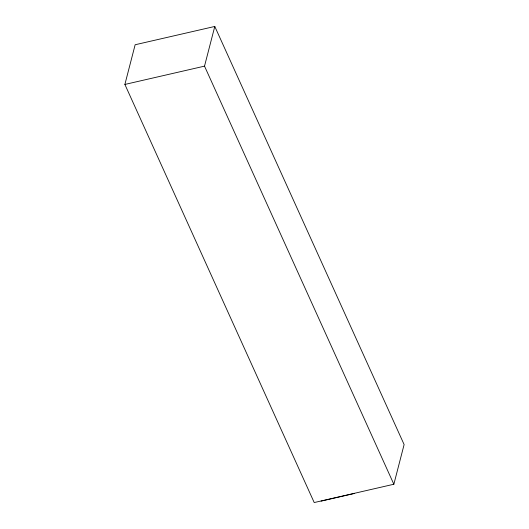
<?xml version="1.0" encoding="UTF-8"?>
<svg xmlns="http://www.w3.org/2000/svg" width="529" height="529" viewBox="0 0 529 529"><rect width="100%" height="100%" fill="white"/><g stroke="black" fill="none" stroke-linecap="round" stroke-linejoin="round"><path stroke-width="0.79" d="M124.884 84.442L135.146 44.753L214.787 26.45L404.116 444.558L393.854 484.247L314.213 502.55L124.884 84.442L204.518 66.138L214.787 26.45M321.096 501.122L354.212 493.511M204.518 66.138L393.854 484.247"/></g></svg>
